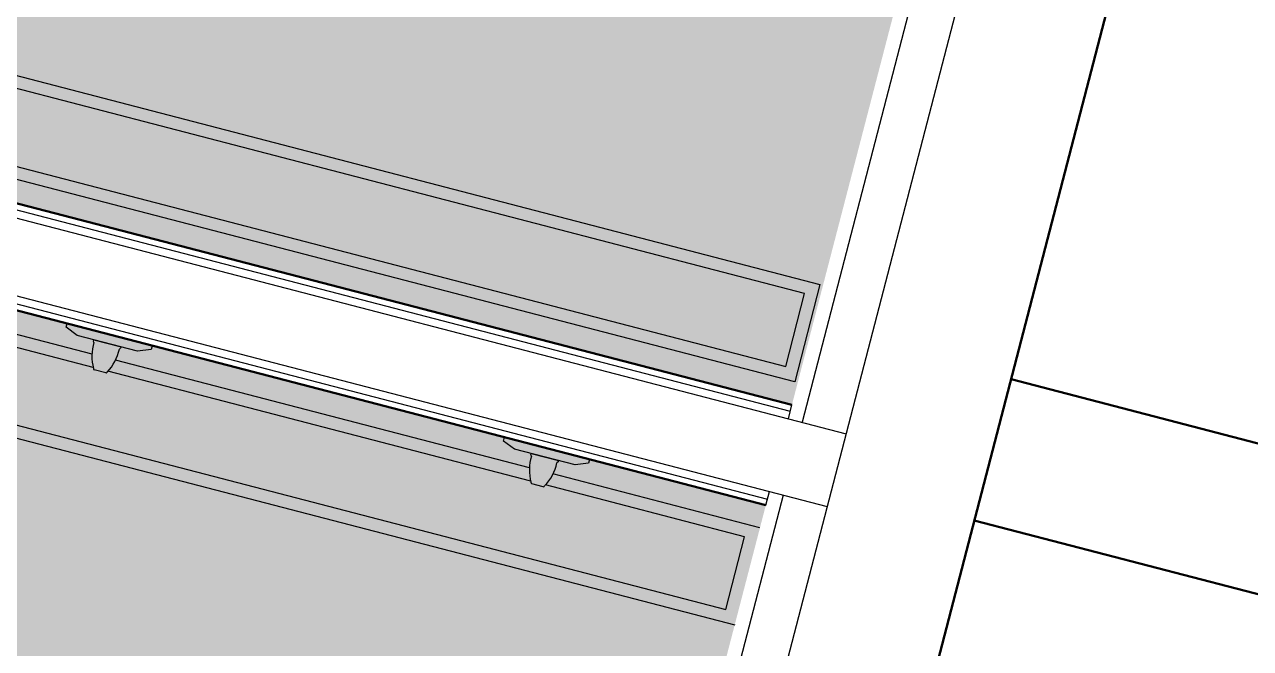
# Model space of a CAD drawing. Header units: inches. Extents: x 69197503 to 69201323, y 27704041 to 27705339.
# Drawn here: x 69200974.3 to 69201071.9, y 27704451.8 to 27704501.5 of the extents above; entities that cross this region are included whole.
import ezdxf

# ---------------------------------------------------------------- set-up
doc = ezdxf.new("R2010")
doc.units = ezdxf.units.IN
doc.header["$LTSCALE"] = 100
doc.header["$MEASUREMENT"] = 0
doc.layers.get('0').update_dxf_attribs({"linetype": 'CONTINUOUS'})
for name, color, linetype in [('A-SITE', 3, 'CONTINUOUS'), ('A-WALL', 5, 'CONTINUOUS'), ('P-SANR-FIXT', 2, 'CONTINUOUS'), ('Rooms-Category-Color', 7, 'CONTINUOUS'), ('Rooms-College-Color', 7, 'CONTINUOUS'), ('Rooms-Department-Color', 7, 'CONTINUOUS'), ('Rooms-Division-Color', 7, 'CONTINUOUS')]:
    doc.layers.add(name, color=color, linetype=linetype)

# ---------------------------------------------------------------- blocks, each defined once
blk = doc.blocks.new('DLR_Trench_Drain - 3_ Drain-3384187-ar1all Departments')
at = {"color": 0, "linetype": 'ByBlock', "lineweight": -2}
for p, q in [((-72, 9.851), (72, 9.851)), ((72, 9.851), (72, 1.851)), ((71, 8.851), (-71, 8.851)), ((71, 2.851), (71, 8.851)), ((-71, 2.851), (71, 2.851)), ((72, 1.851), (-72, 1.851))]:
    blk.add_line(p, q, dxfattribs=at)
blk = doc.blocks.new('DLR_Trench_Drain - 3_ Drain-3384066-ar1all Departments')
at = {"color": 0, "linetype": 'ByBlock', "lineweight": -2}
for p, q in [((17.046, -1.851), (-17.046, -1.851)), ((53.046, -1.851), (18.954, -1.851)), ((72, -1.851), (54.954, -1.851)), ((17.398, -2.851), (-17.398, -2.851)), ((53.398, -2.851), (18.602, -2.851)), ((71, -2.851), (54.602, -2.851)), ((71, -8.851), (71, -2.851)), ((-71, -8.851), (71, -8.851)), ((-72, -9.851), (72, -9.851))]:
    blk.add_line(p, q, dxfattribs=at)
blk = doc.blocks.new('Shower-Kohler-Devonshire-T396_4X - Oil Rubbed Bronze-3423080-ar1all Departments')
at = {"color": 0, "linetype": 'ByBlock', "lineweight": -2}
for p, q in [((1706.171, 2167.522), (1706.171, 2167.831)), ((1706.171, 2167.831), (1713.171, 2167.831)), ((1713.171, 2167.831), (1713.171, 2167.522)), ((1707.183, 2167.116), (1706.171, 2167.522)), ((1712.159, 2167.116), (1707.183, 2167.116)), ((1708.556, 2167.01), (1708.546, 2167.116)), ((1708.546, 2167.116), (1710.796, 2167.116)), ((1708.623, 2166.914), (1708.556, 2167.01)), ((1710.786, 2167.01), (1710.719, 2166.914)), ((1710.796, 2167.116), (1710.786, 2167.01)), ((1713.171, 2167.522), (1712.159, 2167.116)), ((1710.143, 2164.8), (1709.199, 2164.8))]:
    blk.add_line(p, q, dxfattribs=at)
for centre, radius, start, end in [((1712.494, 2166.772), 3.874, 177.89606, 209.04843), ((1706.848, 2166.772), 3.874, 330.95157, 2.10394), ((1709.199, 2164.891), 0.0912, 180, 270), ((1710.143, 2164.891), 0.0912, 270, 0)]:
    blk.add_arc(centre, radius, start, end, dxfattribs=at)

msp = doc.modelspace()

# ---------------------------------------------------------------- hatches: boundary and pattern name
at = {"layer": 'Rooms-Category-Color', "true_color": 0xfbafa2}
for points in [[(69200849.325, 27704511.073), (69200893.724, 27704499.528), (69200895.8, 27704507.513), (69201035.408, 27704471.213), (69201067.367, 27704594.126), (69200883.361, 27704641.97), (69200880.561, 27704631.203), (69200876.811, 27704632.178), (69200862.373, 27704576.65), (69200866.123, 27704575.675)], [(69200821.204, 27704402.919), (69201005.21, 27704355.074), (69201033.332, 27704463.228), (69200849.325, 27704511.073), (69200838.41, 27704469.094), (69200882.809, 27704457.549), (69200880.733, 27704449.565), (69200836.334, 27704461.109)]]:
    msp.add_hatch(color=21, dxfattribs=at).paths.add_polyline_path(points)
at = {"layer": 'Rooms-College-Color', "true_color": 0xffff64}
for points in [[(69200849.325, 27704511.073), (69200893.724, 27704499.528), (69200895.8, 27704507.513), (69201035.408, 27704471.213), (69201067.367, 27704594.126), (69200883.361, 27704641.97), (69200880.561, 27704631.203), (69200876.811, 27704632.178), (69200862.373, 27704576.65), (69200866.123, 27704575.675)], [(69200821.204, 27704402.919), (69201005.21, 27704355.074), (69201033.332, 27704463.228), (69200849.325, 27704511.073), (69200838.41, 27704469.094), (69200882.809, 27704457.549), (69200880.733, 27704449.565), (69200836.334, 27704461.109)]]:
    msp.add_hatch(color=51, dxfattribs=at).paths.add_polyline_path(points)
at = {"layer": 'Rooms-Department-Color', "true_color": 0x604aed}
for points in [[(69200849.325, 27704511.073), (69200893.724, 27704499.528), (69200895.8, 27704507.513), (69201035.408, 27704471.213), (69201067.367, 27704594.126), (69200883.361, 27704641.97), (69200880.561, 27704631.203), (69200876.811, 27704632.178), (69200862.373, 27704576.65), (69200866.123, 27704575.675)], [(69200821.204, 27704402.919), (69201005.21, 27704355.074), (69201033.332, 27704463.228), (69200849.325, 27704511.073), (69200838.41, 27704469.094), (69200882.809, 27704457.549), (69200880.733, 27704449.565), (69200836.334, 27704461.109)]]:
    msp.add_hatch(color=173, dxfattribs=at).paths.add_polyline_path(points)
at = {"layer": 'Rooms-Division-Color', "true_color": 0x604aed}
for points in [[(69200849.325, 27704511.073), (69200893.724, 27704499.528), (69200895.8, 27704507.513), (69201035.408, 27704471.213), (69201067.367, 27704594.126), (69200883.361, 27704641.97), (69200880.561, 27704631.203), (69200876.811, 27704632.178), (69200862.373, 27704576.65), (69200866.123, 27704575.675)], [(69200821.204, 27704402.919), (69201005.21, 27704355.074), (69201033.332, 27704463.228), (69200849.325, 27704511.073), (69200838.41, 27704469.094), (69200882.809, 27704457.549), (69200880.733, 27704449.565), (69200836.334, 27704461.109)]]:
    msp.add_hatch(color=173, dxfattribs=at).paths.add_polyline_path(points)

# ---------------------------------------------------------------- linework, layer by layer
at = {"layer": 'A-SITE', "lineweight": 50}
for p, q in [((69201110.93, 27704458.163), (69201052.86, 27704473.262)), ((69201049.935, 27704462.011), (69201117.958, 27704444.324))]:
    msp.add_line(p, q, dxfattribs=at)
at = {"layer": 'A-WALL', "lineweight": 50}
for p, q in [((69201016.938, 27704335.106), (69201129.613, 27704768.446)), ((69201035.408, 27704471.213), (69200895.8, 27704507.513)), ((69200893.724, 27704499.528), (69201033.332, 27704463.228))]:
    msp.add_line(p, q, dxfattribs=at)
at = {"layer": 'A-WALL'}
for p, q in [((69201115.437, 27704760.121), (69201008.612, 27704349.282)), ((69201068.739, 27704594.931), (69201036.214, 27704469.841)), ((69200896.158, 27704506.903), (69201035.282, 27704470.729)), ((69200896.606, 27704506.141), (69201039.722, 27704468.928)), ((69200894.334, 27704499.886), (69201033.458, 27704463.712)), ((69200895.096, 27704500.334), (69201038.212, 27704463.122)), ((69201035.125, 27704470.124), (69201035.408, 27704471.213)), ((69201034.704, 27704464.034), (69201006.016, 27704353.702)), ((69201033.332, 27704463.228), (69201033.615, 27704464.317))]:
    msp.add_line(p, q, dxfattribs=at)

# ---------------------------------------------------------------- block references
at = {"layer": 'P-SANR-FIXT', "rotation": 345.424948968805}
for name, p in [('DLR_Trench_Drain - 3_ Drain-3384187-ar1all Departments', (69200965.483, 27704489.394)), ('DLR_Trench_Drain - 3_ Drain-3384066-ar1all Departments', (69200963.649, 27704481.347)), ('Shower-Kohler-Devonshire-T396_4X - Oil Rubbed Bronze-3423080-ar1all Departments', (69198780.888, 27702808.985)), ('Shower-Kohler-Devonshire-T396_4X - Oil Rubbed Bronze-3423080-ar1all Departments', (69198815.729, 27702799.926))]:
    msp.add_blockref(name, p, dxfattribs=at)

doc.saveas('drawing.dxf')
